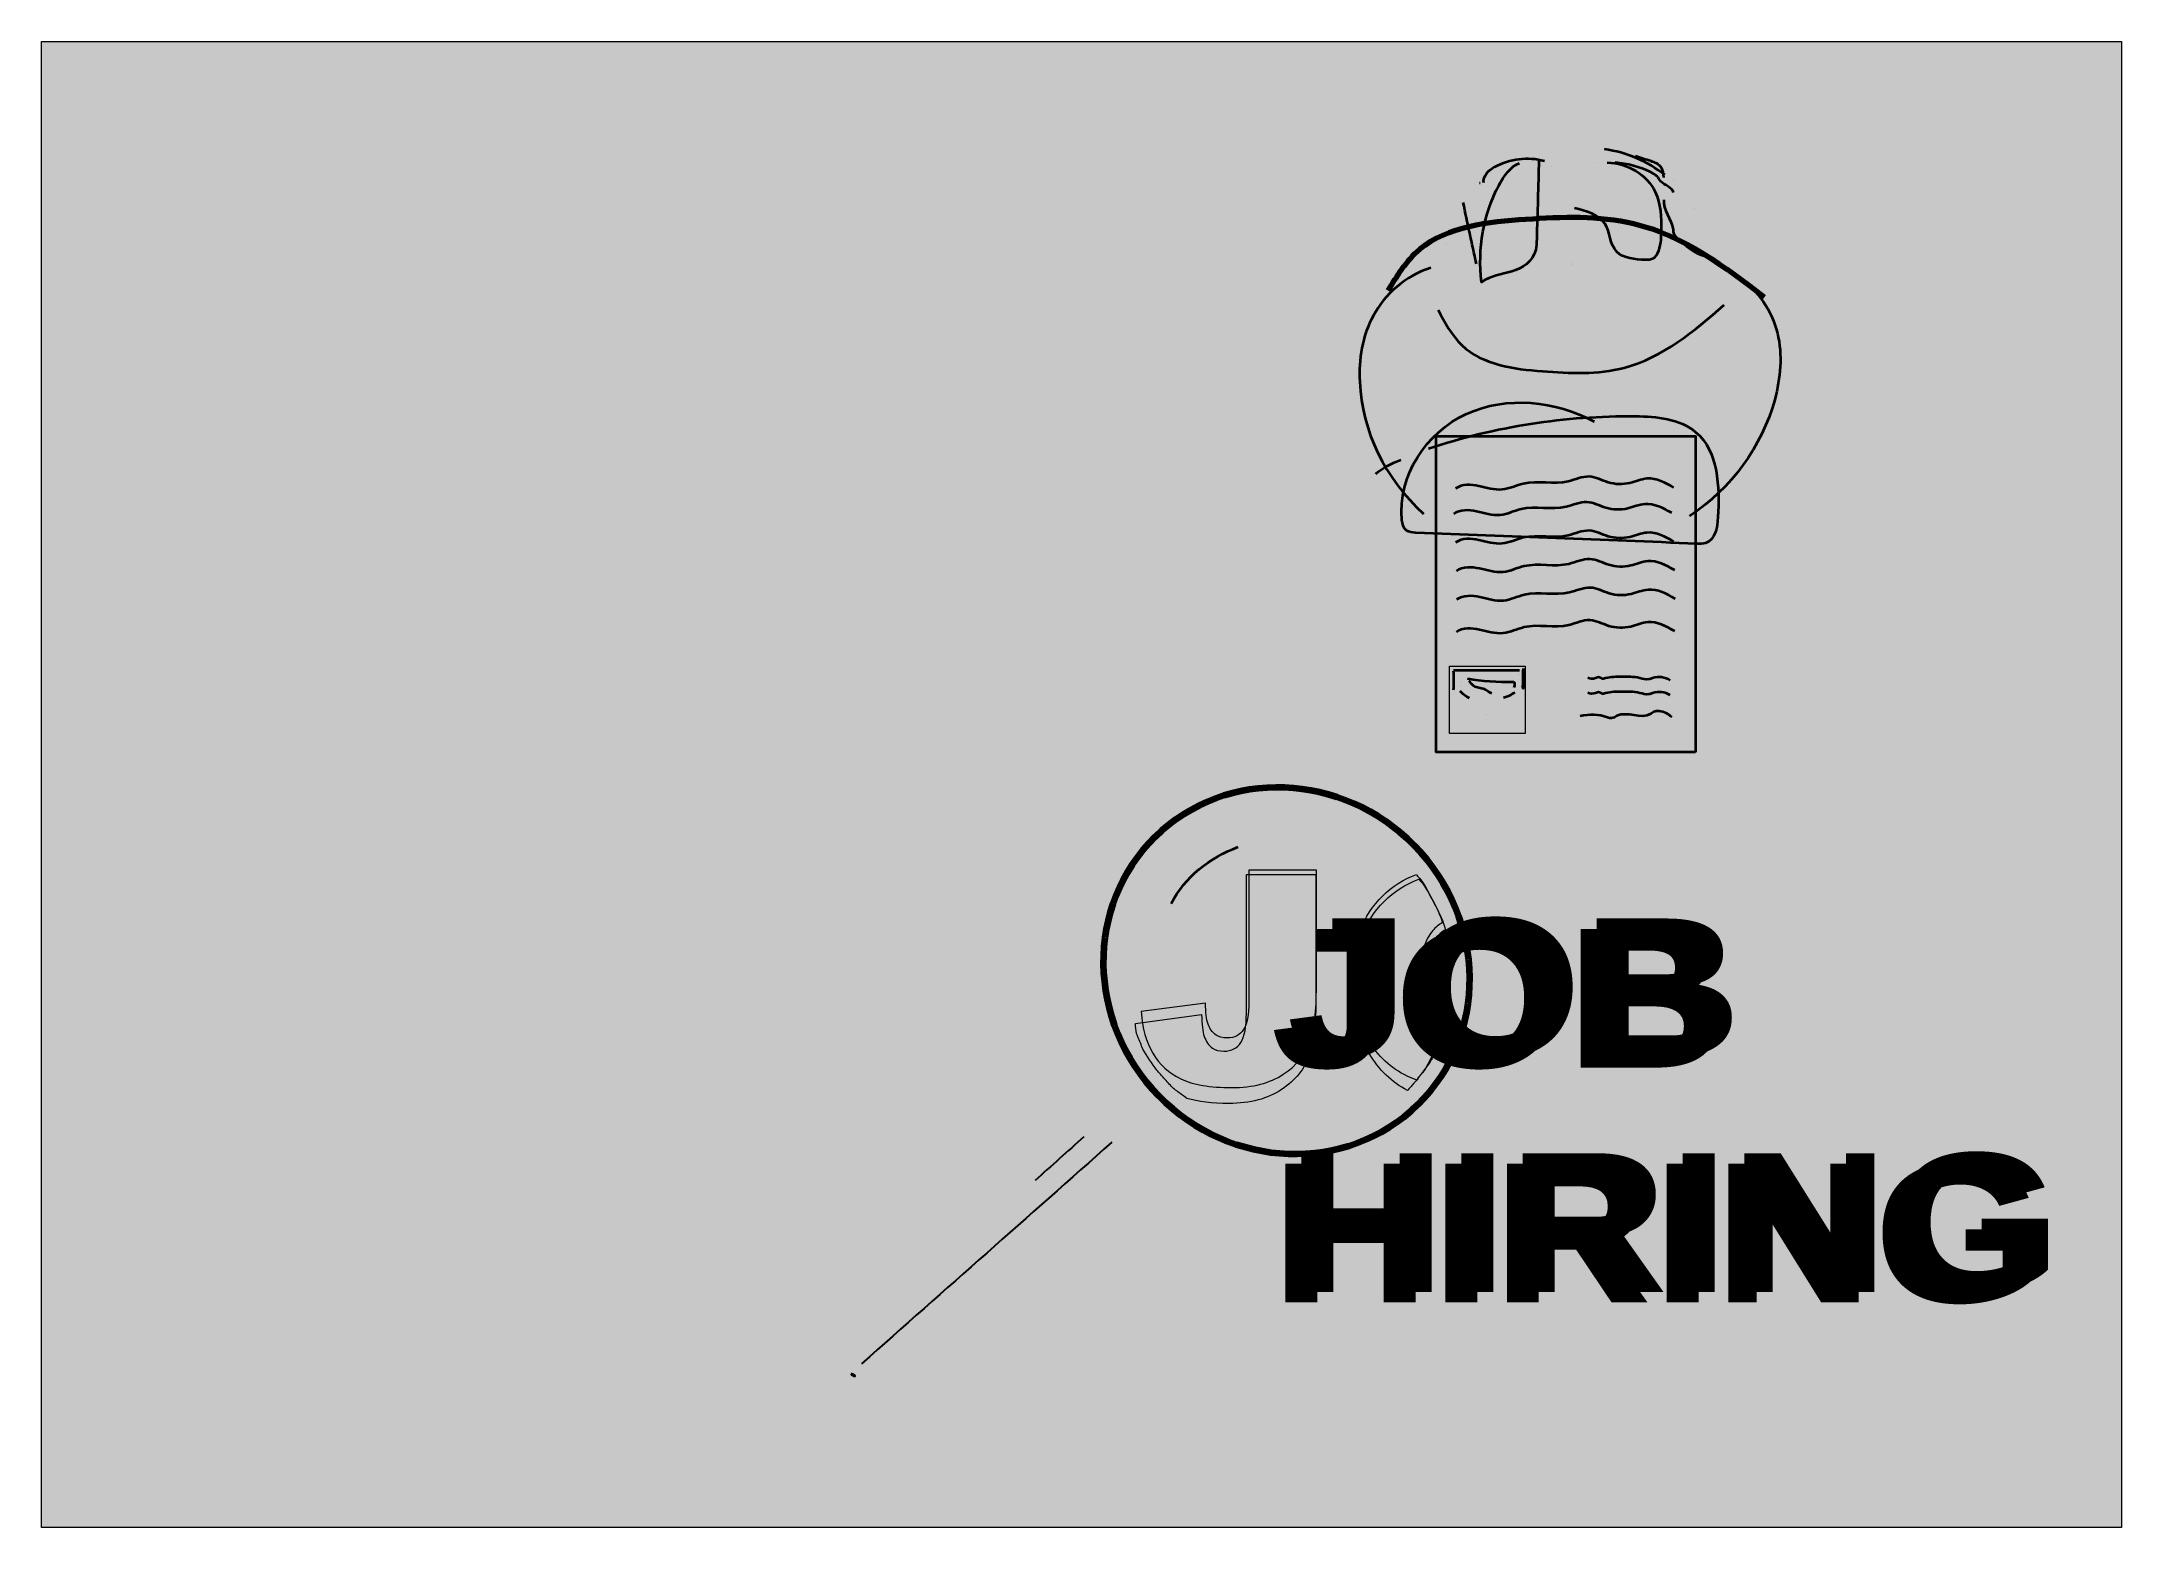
# Model space of a CAD drawing. Header units: inches. Extents: x 0 to 210, y -224 to -74.
import ezdxf

# ---------------------------------------------------------------- set-up
doc = ezdxf.new("R2010")
doc.units = ezdxf.units.IN
doc.header["$MEASUREMENT"] = 0
doc.layers.add('Layer 1', color=7, linetype='Continuous')
doc.layers.add('Layer 2', color=7, linetype='Continuous')

# ---------------------------------------------------------------- blocks, each defined once
blk = doc.blocks.new('block 2')
at = {"layer": 'Layer 1', "true_color": 0x3d3d3d}
h = blk.add_hatch(color=250, dxfattribs=at)
h.dxf.hatch_style = 2
edge = h.paths.add_edge_path()
edge.add_spline(control_points=[(121.65, -157.59), (121.65, -157.59), (121.65, -171.59), (121.65, -171.59), (121.65, -172.98), (121.46, -173.96), (121.1, -174.54), (120.73, -175.13), (120.16, -175.42), (119.37, -175.42), (118.88, -175.42), (118.5, -175.32), (118.23, -175.12), (117.84, -174.82), (117.56, -174.43), (117.39, -173.95), (117.23, -173.46), (117.14, -172.72), (117.13, -171.71), (117.13, -171.71), (110.44, -172.63), (110.44, -172.63), (110.46, -172.98), (110.5, -173.31), (110.55, -173.64), (110.57, -173.68), (110.59, -173.73), (110.61, -173.78), (110.64, -173.84), (110.67, -173.9), (110.69, -173.98), (110.87, -174.39), (111.03, -174.8), (111.2, -175.22), (111.62, -175.96), (112.12, -176.66), (112.61, -177.35), (112.85, -177.62), (113.09, -177.88), (113.33, -178.16), (113.6, -178.47), (113.89, -178.8), (114.2, -179.09), (114.33, -179.21), (114.47, -179.32), (114.61, -179.44), (114.93, -179.68), (115.25, -179.91), (115.57, -180.12), (115.6, -180.15), (115.63, -180.17), (115.65, -180.19), (116.78, -180.53), (118.19, -180.7), (119.88, -180.7), (122.05, -180.7), (123.82, -180.23), (125.21, -179.29), (126.6, -178.35), (127.52, -177.21), (127.98, -175.86), (128.44, -174.5), (128.67, -172.53), (128.67, -169.94), (128.67, -169.94), (128.67, -157.59), (128.67, -157.59), (128.67, -157.59), (121.65, -157.59), (121.65, -157.59)], knot_values=[0, 0, 0, 0, 1, 1, 1, 2, 2, 2, 3, 3, 3, 4, 4, 4, 5, 5, 5, 6, 6, 6, 7, 7, 7, 8, 8, 8, 9, 9, 9, 10, 10, 10, 11, 11, 11, 12, 12, 12, 13, 13, 13, 14, 14, 14, 15, 15, 15, 16, 16, 16, 17, 17, 17, 18, 18, 18, 19, 19, 19, 20, 20, 20, 21, 21, 21, 22, 22, 22, 23, 23, 23, 23], degree=3, periodic=1)
h = blk.add_hatch(color=250, dxfattribs=at)
h.dxf.hatch_style = 2
edge = h.paths.add_edge_path()
edge.add_spline(control_points=[(139.09, -177.98), (140.07, -177), (140.41, -175.56), (141.23, -174.47), (141.24, -174.46), (141.25, -174.45), (141.26, -174.44), (141.07, -174.29), (140.9, -174.13), (140.74, -173.95), (139.89, -172.94), (139.46, -171.29), (139.46, -169), (139.46, -166.69), (139.89, -165.03), (140.74, -164.02), (141.05, -163.67), (141.39, -163.38), (141.77, -163.16), (141.48, -162.33), (141.19, -161.53), (140.74, -160.75), (140.27, -159.94), (139.85, -158.86), (139.18, -158.21), (139.13, -158.16), (139.09, -158.11), (139.06, -158.05), (137.71, -158.57), (136.53, -159.32), (135.55, -160.3), (133.49, -162.37), (132.46, -165.26), (132.46, -168.97), (132.46, -171.63), (132.98, -173.84), (134.02, -175.6), (135.02, -177.31), (136.33, -178.57), (137.92, -179.39), (138.01, -179.29), (138.1, -179.19), (138.19, -179.09), (138.42, -178.8), (138.63, -178.53), (138.92, -178.3), (138.94, -178.19), (138.99, -178.08), (139.09, -177.98)], knot_values=[0, 0, 0, 0, 1, 1, 1, 2, 2, 2, 3, 3, 3, 4, 4, 4, 5, 5, 5, 6, 6, 6, 7, 7, 7, 8, 8, 8, 9, 9, 9, 10, 10, 10, 11, 11, 11, 12, 12, 12, 13, 13, 13, 14, 14, 14, 15, 15, 15, 16, 16, 16, 16], degree=3, periodic=1)
at = {"layer": 'Layer 1', "lineweight": 0}
for points, knots in [([(121.65, -157.59), (121.65, -157.59), (121.65, -171.59), (121.65, -171.59), (121.65, -172.98), (121.46, -173.96), (121.1, -174.54), (120.73, -175.13), (120.16, -175.42), (119.37, -175.42), (118.88, -175.42), (118.5, -175.32), (118.23, -175.12), (117.84, -174.82), (117.56, -174.43), (117.39, -173.95), (117.23, -173.46), (117.14, -172.72), (117.13, -171.71), (117.13, -171.71), (110.44, -172.63), (110.44, -172.63), (110.46, -172.98), (110.5, -173.31), (110.55, -173.64), (110.57, -173.68), (110.59, -173.73), (110.61, -173.78), (110.64, -173.84), (110.67, -173.9), (110.69, -173.98), (110.87, -174.39), (111.03, -174.8), (111.2, -175.22), (111.62, -175.96), (112.12, -176.66), (112.61, -177.35), (112.85, -177.62), (113.09, -177.88), (113.33, -178.16), (113.6, -178.47), (113.89, -178.8), (114.2, -179.09), (114.33, -179.21), (114.47, -179.32), (114.61, -179.44), (114.93, -179.68), (115.25, -179.91), (115.57, -180.12), (115.6, -180.15), (115.63, -180.17), (115.65, -180.19), (116.78, -180.53), (118.19, -180.7), (119.88, -180.7), (122.05, -180.7), (123.82, -180.23), (125.21, -179.29), (126.6, -178.35), (127.52, -177.21), (127.98, -175.86), (128.44, -174.5), (128.67, -172.53), (128.67, -169.94), (128.67, -169.94), (128.67, -157.59), (128.67, -157.59), (128.67, -157.59), (121.65, -157.59), (121.65, -157.59)], [0, 0, 0, 0, 1, 1, 1, 2, 2, 2, 3, 3, 3, 4, 4, 4, 5, 5, 5, 6, 6, 6, 7, 7, 7, 8, 8, 8, 9, 9, 9, 10, 10, 10, 11, 11, 11, 12, 12, 12, 13, 13, 13, 14, 14, 14, 15, 15, 15, 16, 16, 16, 17, 17, 17, 18, 18, 18, 19, 19, 19, 20, 20, 20, 21, 21, 21, 22, 22, 22, 23, 23, 23, 23]), ([(139.09, -177.98), (140.07, -177), (140.41, -175.56), (141.23, -174.47), (141.24, -174.46), (141.25, -174.45), (141.26, -174.44), (141.07, -174.29), (140.9, -174.13), (140.74, -173.95), (139.89, -172.94), (139.46, -171.29), (139.46, -169), (139.46, -166.69), (139.89, -165.03), (140.74, -164.02), (141.05, -163.67), (141.39, -163.38), (141.77, -163.16), (141.48, -162.33), (141.19, -161.53), (140.74, -160.75), (140.27, -159.94), (139.85, -158.86), (139.18, -158.21), (139.13, -158.16), (139.09, -158.11), (139.06, -158.05), (137.71, -158.57), (136.53, -159.32), (135.55, -160.3), (133.49, -162.37), (132.46, -165.26), (132.46, -168.97), (132.46, -171.63), (132.98, -173.84), (134.02, -175.6), (135.02, -177.31), (136.33, -178.57), (137.92, -179.39), (138.01, -179.29), (138.1, -179.19), (138.19, -179.09), (138.42, -178.8), (138.63, -178.53), (138.92, -178.3), (138.94, -178.19), (138.99, -178.08), (139.09, -177.98)], [0, 0, 0, 0, 1, 1, 1, 2, 2, 2, 3, 3, 3, 4, 4, 4, 5, 5, 5, 6, 6, 6, 7, 7, 7, 8, 8, 8, 9, 9, 9, 10, 10, 10, 11, 11, 11, 12, 12, 12, 13, 13, 13, 14, 14, 14, 15, 15, 15, 16, 16, 16, 16])]:
    blk.add_open_spline(points, degree=3, knots=knots, dxfattribs=at)
blk = doc.blocks.new('block 3')
at = {"layer": 'Layer 1', "true_color": 0xed1c24}
h = blk.add_hatch(color=240, dxfattribs=at)
h.dxf.hatch_style = 2
edge = h.paths.add_edge_path()
edge.add_spline(control_points=[(121.91, -157.15), (121.91, -157.15), (128.72, -157.15), (128.72, -157.15), (128.72, -157.15), (128.72, -168.88), (128.72, -168.88), (128.72, -171.34), (128.5, -173.21), (128.05, -174.5), (127.61, -175.78), (126.71, -176.87), (125.37, -177.76), (124.02, -178.65), (122.3, -179.1), (120.19, -179.1), (117.97, -179.1), (116.25, -178.81), (115.03, -178.22), (113.81, -177.63), (112.86, -176.77), (112.2, -175.63), (111.53, -174.5), (111.14, -173.1), (111.02, -171.43), (111.02, -171.43), (117.52, -170.56), (117.52, -170.56), (117.53, -171.51), (117.61, -172.22), (117.78, -172.68), (117.94, -173.14), (118.21, -173.52), (118.59, -173.8), (118.85, -173.99), (119.22, -174.08), (119.7, -174.08), (120.46, -174.08), (121.02, -173.8), (121.37, -173.25), (121.73, -172.7), (121.91, -171.76), (121.91, -170.45), (121.91, -170.45), (121.91, -157.15), (121.91, -157.15)], knot_values=[0, 0, 0, 0, 1, 1, 1, 2, 2, 2, 3, 3, 3, 4, 4, 4, 5, 5, 5, 6, 6, 6, 7, 7, 7, 8, 8, 8, 9, 9, 9, 10, 10, 10, 11, 11, 11, 12, 12, 12, 13, 13, 13, 14, 14, 14, 15, 15, 15, 15], degree=3, periodic=1)
h = blk.add_hatch(color=240, dxfattribs=at)
h.dxf.hatch_style = 2
edge = h.paths.add_edge_path()
edge.add_spline(control_points=[(140.44, -172.68), (139.62, -171.73), (139.21, -170.16), (139.21, -167.99), (139.21, -165.79), (139.62, -164.21), (140.45, -163.26), (140.75, -162.92), (141.08, -162.65), (141.45, -162.44), (141.17, -161.65), (140.89, -160.9), (140.45, -160.15), (139.99, -159.38), (139.58, -158.36), (138.93, -157.74), (138.88, -157.69), (138.85, -157.64), (138.82, -157.59), (137.5, -158.08), (136.36, -158.79), (135.41, -159.73), (133.4, -161.69), (132.4, -164.43), (132.4, -167.96), (132.4, -170.48), (132.91, -172.58), (133.92, -174.26), (134.93, -175.94), (136.25, -177.16), (137.88, -177.94), (138.19, -178.09), (138.52, -178.22), (138.86, -178.34), (138.96, -178.17), (139.08, -178), (139.21, -177.86), (139.23, -177.84), (139.24, -177.83), (139.26, -177.82), (139.37, -177.64), (139.5, -177.46), (139.62, -177.28), (139.79, -177.02), (139.99, -176.79), (140.17, -176.54), (140.18, -176.53), (140.2, -176.51), (140.22, -176.49), (140.23, -176.46), (140.25, -176.43), (140.27, -176.39), (140.31, -176.31), (140.35, -176.23), (140.4, -176.15), (140.68, -175.49), (141.07, -174.85), (141.37, -174.22), (141.41, -174.09), (141.45, -173.96), (141.47, -173.82), (141.49, -173.73), (141.52, -173.64), (141.55, -173.56), (141.14, -173.34), (140.76, -173.05), (140.44, -172.68)], knot_values=[0, 0, 0, 0, 1, 1, 1, 2, 2, 2, 3, 3, 3, 4, 4, 4, 5, 5, 5, 6, 6, 6, 7, 7, 7, 8, 8, 8, 9, 9, 9, 10, 10, 10, 11, 11, 11, 12, 12, 12, 13, 13, 13, 14, 14, 14, 15, 15, 15, 16, 16, 16, 17, 17, 17, 18, 18, 18, 19, 19, 19, 20, 20, 20, 21, 21, 21, 22, 22, 22, 22], degree=3, periodic=1)
at = {"layer": 'Layer 1', "lineweight": 0}
for points, knots in [([(121.91, -157.15), (121.91, -157.15), (128.72, -157.15), (128.72, -157.15), (128.72, -157.15), (128.72, -168.88), (128.72, -168.88), (128.72, -171.34), (128.5, -173.21), (128.05, -174.5), (127.61, -175.78), (126.71, -176.87), (125.37, -177.76), (124.02, -178.65), (122.3, -179.1), (120.19, -179.1), (117.97, -179.1), (116.25, -178.81), (115.03, -178.22), (113.81, -177.63), (112.86, -176.77), (112.2, -175.63), (111.53, -174.5), (111.14, -173.1), (111.02, -171.43), (111.02, -171.43), (117.52, -170.56), (117.52, -170.56), (117.53, -171.51), (117.61, -172.22), (117.78, -172.68), (117.94, -173.14), (118.21, -173.52), (118.59, -173.8), (118.85, -173.99), (119.22, -174.08), (119.7, -174.08), (120.46, -174.08), (121.02, -173.8), (121.37, -173.25), (121.73, -172.7), (121.91, -171.76), (121.91, -170.45), (121.91, -170.45), (121.91, -157.15), (121.91, -157.15)], [0, 0, 0, 0, 1, 1, 1, 2, 2, 2, 3, 3, 3, 4, 4, 4, 5, 5, 5, 6, 6, 6, 7, 7, 7, 8, 8, 8, 9, 9, 9, 10, 10, 10, 11, 11, 11, 12, 12, 12, 13, 13, 13, 14, 14, 14, 15, 15, 15, 15]), ([(140.44, -172.68), (139.62, -171.73), (139.21, -170.16), (139.21, -167.99), (139.21, -165.79), (139.62, -164.21), (140.45, -163.26), (140.75, -162.92), (141.08, -162.65), (141.45, -162.44), (141.17, -161.65), (140.89, -160.9), (140.45, -160.15), (139.99, -159.38), (139.58, -158.36), (138.93, -157.74), (138.88, -157.69), (138.85, -157.64), (138.82, -157.59), (137.5, -158.08), (136.36, -158.79), (135.41, -159.73), (133.4, -161.69), (132.4, -164.43), (132.4, -167.96), (132.4, -170.48), (132.91, -172.58), (133.92, -174.26), (134.93, -175.94), (136.25, -177.16), (137.88, -177.94), (138.19, -178.09), (138.52, -178.22), (138.86, -178.34), (138.96, -178.17), (139.08, -178), (139.21, -177.86), (139.23, -177.84), (139.24, -177.83), (139.26, -177.82), (139.37, -177.64), (139.5, -177.46), (139.62, -177.28), (139.79, -177.02), (139.99, -176.79), (140.17, -176.54), (140.18, -176.53), (140.2, -176.51), (140.22, -176.49), (140.23, -176.46), (140.25, -176.43), (140.27, -176.39), (140.31, -176.31), (140.35, -176.23), (140.4, -176.15), (140.68, -175.49), (141.07, -174.85), (141.37, -174.22), (141.41, -174.09), (141.45, -173.96), (141.47, -173.82), (141.49, -173.73), (141.52, -173.64), (141.55, -173.56), (141.14, -173.34), (140.76, -173.05), (140.44, -172.68)], [0, 0, 0, 0, 1, 1, 1, 2, 2, 2, 3, 3, 3, 4, 4, 4, 5, 5, 5, 6, 6, 6, 7, 7, 7, 8, 8, 8, 9, 9, 9, 10, 10, 10, 11, 11, 11, 12, 12, 12, 13, 13, 13, 14, 14, 14, 15, 15, 15, 16, 16, 16, 17, 17, 17, 18, 18, 18, 19, 19, 19, 20, 20, 20, 21, 21, 21, 22, 22, 22, 22])]:
    blk.add_open_spline(points, degree=3, knots=knots, dxfattribs=at)

msp = doc.modelspace()

# ---------------------------------------------------------------- hatches: boundary and pattern name
at = {"layer": 'Layer 1', "true_color": 0xcaeaf6}
h = msp.add_hatch(color=254, dxfattribs=at)
h.dxf.hatch_style = 2
edge = h.paths.add_edge_path()
edge.add_spline(control_points=[(138.28, -181.44), (130.79, -188.02), (119.09, -187.04), (112.14, -179.23), (105.19, -171.42), (105.63, -159.75), (113.12, -153.16), (120.61, -146.57), (132.31, -147.56), (139.26, -155.37), (146.21, -163.18), (145.77, -174.85), (138.28, -181.44)], knot_values=[0, 0, 0, 0, 1, 1, 1, 2, 2, 2, 3, 3, 3, 4, 4, 4, 4], degree=3, periodic=1)
at = {"layer": 'Layer 2', "true_color": 0x8cc63e}
h = msp.add_hatch(color=73, dxfattribs=at)
h.dxf.hatch_style = 2
h.paths.add_polyline_path([(210, -223.5), (0, -223.5), (0, -73.5), (210, -73.5)])

# ---------------------------------------------------------------- linework, layer by layer
at = {"layer": 'Layer 1', "color": 250, "lineweight": 35, "true_color": 0x3f3f3f}
for points in [[(150.43, -85.6), (150.43, -85.6)], [(152.48, -86.07), (152.48, -86.07)], [(156.76, -85.71), (156.76, -85.71)], [(164.78, -87.5), (164.78, -87.5)], [(166.92, -90.35), (166.92, -90.35)], [(141.87, -94), (141.87, -94)]]:
    msp.add_lwpolyline(points, dxfattribs=at)
at = {"layer": 'Layer 1', "color": 253, "lineweight": 35, "true_color": 0xa2a2a2}
msp.add_lwpolyline([(154.52, -95.79), (154.52, -95.79)], dxfattribs=at)
at = {"layer": 'Layer 1', "color": 31, "lineweight": 35, "true_color": 0xf5c068}
msp.add_lwpolyline([(154.62, -95.96), (154.62, -95.96)], dxfattribs=at)
at = {"layer": 'Layer 1', "color": 252, "lineweight": 35, "true_color": 0x888888}
msp.add_lwpolyline([(167, -145.25), (140.81, -145.25), (140.81, -113.34), (167, -113.34), (167, -145.25)], dxfattribs=at)
at = {"layer": 'Layer 1', "color": 251, "lineweight": 35, "true_color": 0x464d4f}
for points in [[(134.27, -117.46), (134.27, -117.46)], [(135.83, -116.31), (135.83, -116.31)], [(135.83, -116.39), (135.83, -116.39)], [(137.33, -115.68), (137.33, -115.68)]]:
    msp.add_lwpolyline(points, dxfattribs=at)
at = {"layer": 'Layer 1', "color": 7, "lineweight": 35, "true_color": 0xf8f9f9}
msp.add_lwpolyline([(135.83, -116.33), (135.83, -116.33)], dxfattribs=at)
at = {"layer": 'Layer 1', "color": 7, "lineweight": 9, "true_color": 0xffffff}
msp.add_lwpolyline([(149.8, -143.35), (142.15, -143.35), (142.15, -136.57), (149.8, -136.57), (149.8, -143.35)], dxfattribs=at)
at = {"layer": 'Layer 1', "color": 252, "lineweight": 35, "true_color": 0x8c8c8b}
for points in [[(143.26, -138.21), (143.26, -138.21)], [(143.26, -138.54), (143.26, -138.54)], [(149.19, -137.43), (149.19, -137.43)], [(149.41, -136.97), (149.41, -136.97)], [(149.58, -136.79), (149.58, -136.79)], [(145.86, -141.45), (145.86, -141.45)]]:
    msp.add_lwpolyline(points, dxfattribs=at)
at = {"layer": 'Layer 1', "color": 250, "lineweight": 35, "true_color": 0x3f3f3f}
for points, knots in [([(151.18, -85.44), (151.11, -88.1), (151.04, -90.76), (150.96, -93.42), (150.95, -93.79), (150.94, -94.17), (150.86, -94.52), (150.56, -95.73), (149.47, -96.4), (148.44, -96.71), (147.41, -97.02), (146.31, -97.12), (145.4, -97.78), (144.97, -94.42), (145.59, -90.89), (147.13, -88.02), (147.65, -87.05), (148.32, -86.11), (149.24, -85.76)], [0, 0, 0, 0, 1, 1, 1, 2, 2, 2, 3, 3, 3, 4, 4, 4, 5, 5, 5, 6, 6, 6, 6]), ([(145.62, -87.76), (145.48, -87.08), (146.11, -86.48), (146.73, -86.14), (148.24, -85.31), (150.07, -85.09), (151.74, -85.53)], [0, 0, 0, 0, 1, 1, 1, 2, 2, 2, 2]), ([(158.09, -85.72), (160.13, -85.75), (162.09, -86.94), (162.92, -88.66), (163.51, -89.87), (163.55, -91.25), (163.52, -92.58), (163.51, -93.37), (163.47, -94.19), (163.13, -94.91), (163.04, -95.09), (162.93, -95.28), (162.75, -95.39), (162.52, -95.54), (162.21, -95.53), (161.92, -95.53), (160.89, -95.5), (159.73, -95.42), (159.05, -94.71), (158.31, -93.94), (158.42, -92.75), (157.84, -91.88), (157.21, -90.94), (155.95, -90.59), (154.79, -90.31)], [0, 0, 0, 0, 1, 1, 1, 2, 2, 2, 3, 3, 3, 4, 4, 4, 5, 5, 5, 6, 6, 6, 7, 7, 7, 8, 8, 8, 8]), ([(164.77, -88.74), (164.63, -88.18), (163.9, -88.03), (163.5, -87.61), (163.36, -87.45), (163.26, -87.26), (163.11, -87.1), (162.94, -86.92), (162.71, -86.8), (162.48, -86.69), (161.36, -86.14), (160.14, -85.81), (158.89, -85.72)], [0, 0, 0, 0, 1, 1, 1, 2, 2, 2, 3, 3, 3, 4, 4, 4, 4]), ([(163.81, -87.22), (163.77, -86.84), (163.72, -86.42), (163.47, -86.12), (163.23, -85.83), (162.86, -85.7), (162.51, -85.58), (161.99, -85.41), (161.47, -85.24), (160.95, -85.06)], [0, 0, 0, 0, 1, 1, 1, 2, 2, 2, 3, 3, 3, 3]), ([(163.8, -89.46), (163.63, -90.51), (164.61, -91.42), (164.73, -92.47), (164.74, -92.62), (164.74, -92.77), (164.8, -92.91), (164.86, -93.07), (164.99, -93.19), (165.12, -93.3), (165.98, -94.1), (166.92, -94.93), (168.07, -95.16)], [0, 0, 0, 0, 1, 1, 1, 2, 2, 2, 3, 3, 3, 4, 4, 4, 4])]:
    msp.add_open_spline(points, degree=3, knots=knots, dxfattribs=at)
for points in [[(163.89, -86.96), (162.14, -85.58), (160.02, -84.68), (157.81, -84.37)], [(145.17, -87.76), (145.2, -87.76), (145.23, -87.76), (145.26, -87.76)], [(144.87, -95.95), (144.42, -93.88), (143.98, -91.8), (143.54, -89.73)]]:
    msp.add_open_spline(points, degree=3, dxfattribs=at)
at = {"layer": 'Layer 1', "color": 165, "lineweight": 70, "true_color": 0x5767b0}
msp.add_open_spline([(135.96, -98.64), (136.86, -97.14), (137.78, -95.62), (139.17, -94.45), (141.96, -92.12), (146.07, -91.67), (149.88, -91.42), (153.52, -91.18), (157.23, -91.03), (160.75, -91.87), (165.82, -93.08), (169.98, -96.23), (173.93, -99.31)], degree=3, knots=[0, 0, 0, 0, 1, 1, 1, 2, 2, 2, 3, 3, 3, 4, 4, 4, 4], dxfattribs=at)
at = {"layer": 'Layer 1', "color": 31, "lineweight": 35, "true_color": 0xf6c069}
for points in [[(140.27, -96.33), (137.68, -97.16), (135.63, -99.03), (134.48, -101.14), (133.32, -103.25), (132.99, -105.59), (133.09, -107.85), (133.31, -112.81), (135.63, -117.6), (139.54, -121.17)], [(171.26, -97.3), (173.34, -98.55), (174.71, -100.69), (175.26, -102.93), (175.8, -105.16), (175.58, -107.48), (174.99, -109.65), (173.69, -114.4), (170.61, -118.62), (166.39, -121.41)]]:
    msp.add_open_spline(points, degree=3, knots=[0, 0, 0, 0, 1, 1, 1, 2, 2, 2, 3, 3, 3, 3], dxfattribs=at)
at = {"layer": 'Layer 1', "color": 165, "lineweight": 35, "true_color": 0x5868b0}
msp.add_open_spline([(141.01, -100.57), (141.68, -101.85), (142.37, -103.15), (143.41, -104.15), (145.52, -106.16), (148.64, -106.55), (151.54, -106.78), (154.31, -106.99), (157.13, -107.13), (159.81, -106.42), (163.68, -105.4), (166.86, -102.72), (169.88, -100.09)], degree=3, knots=[0, 0, 0, 0, 1, 1, 1, 2, 2, 2, 3, 3, 3, 4, 4, 4, 4], dxfattribs=at)
at = {"layer": 'Layer 1', "color": 254, "lineweight": 35, "true_color": 0xe5e5e4}
msp.add_open_spline([(140.05, -114.57), (146.77, -112.35), (153.86, -111.24), (160.94, -111.32), (163.07, -111.35), (165.37, -111.54), (167.01, -112.92), (169.36, -114.9), (169.41, -118.45), (169.26, -121.52), (169.21, -122.54), (168.99, -123.8), (168.02, -124.12), (167.73, -124.21), (167.43, -124.2), (167.12, -124.19), (157.66, -123.82), (148.2, -123.45), (138.74, -123.09), (138.41, -123.07), (138.06, -123.05), (137.8, -122.85), (137.49, -122.61), (137.41, -122.19), (137.36, -121.8), (136.88, -117.36), (139.81, -112.94), (143.87, -111.08), (147.94, -109.23), (152.84, -109.75), (156.78, -111.86)], degree=3, knots=[0, 0, 0, 0, 1, 1, 1, 2, 2, 2, 3, 3, 3, 4, 4, 4, 5, 5, 5, 6, 6, 6, 7, 7, 7, 8, 8, 8, 9, 9, 9, 10, 10, 10, 10], dxfattribs=at)
at = {"layer": 'Layer 1', "color": 251, "lineweight": 35, "true_color": 0x464d4f}
msp.add_open_spline([(134.71, -117.14), (135.46, -116.53), (136.32, -116.04), (137.23, -115.72)], degree=3, dxfattribs=at)
at = {"layer": 'Layer 1', "color": 251, "lineweight": 35, "true_color": 0x545454}
for points, knots in [([(164.82, -118.53), (163.98, -118.04), (163.07, -117.55), (162.09, -117.62), (161.51, -117.67), (160.96, -117.93), (160.38, -118.07), (159.66, -118.24), (158.89, -118.22), (158.18, -118), (157.54, -117.8), (156.93, -117.45), (156.27, -117.42), (155.54, -117.39), (154.86, -117.74), (154.15, -117.91), (152.67, -118.26), (151.09, -117.78), (149.61, -118.13), (148.89, -118.3), (148.22, -118.66), (147.49, -118.73), (146.69, -118.81), (145.9, -118.54), (145.11, -118.37), (144.32, -118.2), (143.43, -118.15), (142.77, -118.62)], [0, 0, 0, 0, 1, 1, 1, 2, 2, 2, 3, 3, 3, 4, 4, 4, 5, 5, 5, 6, 6, 6, 7, 7, 7, 8, 8, 8, 9, 9, 9, 9]), ([(164.6, -121.09), (163.75, -120.61), (162.84, -120.12), (161.87, -120.19), (161.28, -120.24), (160.73, -120.5), (160.16, -120.64), (159.43, -120.81), (158.66, -120.79), (157.95, -120.57), (157.31, -120.37), (156.71, -120.02), (156.04, -119.99), (155.32, -119.96), (154.63, -120.31), (153.93, -120.48), (152.45, -120.83), (150.86, -120.35), (149.38, -120.7), (148.67, -120.87), (148, -121.23), (147.27, -121.3), (146.46, -121.38), (145.67, -121.11), (144.89, -120.94), (144.1, -120.77), (143.21, -120.72), (142.55, -121.19)], [0, 0, 0, 0, 1, 1, 1, 2, 2, 2, 3, 3, 3, 4, 4, 4, 5, 5, 5, 6, 6, 6, 7, 7, 7, 8, 8, 8, 9, 9, 9, 9]), ([(164.82, -123.98), (163.98, -123.49), (163.07, -123), (162.09, -123.08), (161.51, -123.12), (160.96, -123.38), (160.38, -123.52), (159.66, -123.69), (158.89, -123.67), (158.18, -123.45), (157.54, -123.25), (156.93, -122.9), (156.27, -122.87), (155.54, -122.84), (154.86, -123.19), (154.15, -123.36), (152.67, -123.71), (151.09, -123.24), (149.61, -123.58), (148.89, -123.75), (148.22, -124.11), (147.49, -124.18), (146.69, -124.26), (145.9, -123.99), (145.11, -123.82), (144.32, -123.65), (143.43, -123.61), (142.77, -124.07)], [0, 0, 0, 0, 1, 1, 1, 2, 2, 2, 3, 3, 3, 4, 4, 4, 5, 5, 5, 6, 6, 6, 7, 7, 7, 8, 8, 8, 9, 9, 9, 9]), ([(164.9, -126.86), (164.05, -126.38), (163.14, -125.88), (162.17, -125.96), (161.58, -126), (161.03, -126.26), (160.46, -126.4), (159.73, -126.57), (158.96, -126.55), (158.25, -126.33), (157.61, -126.13), (157.01, -125.78), (156.34, -125.75), (155.62, -125.72), (154.93, -126.07), (154.22, -126.24), (152.75, -126.59), (151.16, -126.12), (149.68, -126.47), (148.97, -126.63), (148.3, -126.99), (147.57, -127.06), (146.76, -127.14), (145.97, -126.87), (145.19, -126.7), (144.4, -126.54), (143.51, -126.49), (142.85, -126.95)], [0, 0, 0, 0, 1, 1, 1, 2, 2, 2, 3, 3, 3, 4, 4, 4, 5, 5, 5, 6, 6, 6, 7, 7, 7, 8, 8, 8, 9, 9, 9, 9]), ([(164.94, -129.74), (164.09, -129.26), (163.18, -128.76), (162.21, -128.84), (161.62, -128.89), (161.07, -129.15), (160.49, -129.28), (159.77, -129.45), (159, -129.43), (158.29, -129.21), (157.65, -129.01), (157.05, -128.66), (156.38, -128.63), (155.65, -128.6), (154.97, -128.96), (154.26, -129.12), (152.78, -129.47), (151.2, -129), (149.72, -129.35), (149, -129.52), (148.33, -129.87), (147.6, -129.95), (146.8, -130.02), (146.01, -129.75), (145.22, -129.58), (144.43, -129.42), (143.54, -129.37), (142.88, -129.83)], [0, 0, 0, 0, 1, 1, 1, 2, 2, 2, 3, 3, 3, 4, 4, 4, 5, 5, 5, 6, 6, 6, 7, 7, 7, 8, 8, 8, 9, 9, 9, 9]), ([(164.9, -133.02), (164.05, -132.54), (163.14, -132.04), (162.17, -132.12), (161.58, -132.17), (161.03, -132.43), (160.46, -132.57), (159.73, -132.74), (158.96, -132.71), (158.25, -132.5), (157.61, -132.3), (157.01, -131.95), (156.34, -131.92), (155.62, -131.89), (154.93, -132.24), (154.22, -132.41), (152.75, -132.76), (151.16, -132.28), (149.68, -132.63), (148.97, -132.8), (148.3, -133.16), (147.57, -133.23), (146.76, -133.31), (145.97, -133.04), (145.19, -132.87), (144.4, -132.7), (143.51, -132.65), (142.85, -133.12)], [0, 0, 0, 0, 1, 1, 1, 2, 2, 2, 3, 3, 3, 4, 4, 4, 5, 5, 5, 6, 6, 6, 7, 7, 7, 8, 8, 8, 9, 9, 9, 9]), ([(164.45, -137.99), (163.92, -137.65), (163.25, -137.57), (162.66, -137.77), (162.54, -137.81), (162.41, -137.86), (162.28, -137.88), (161.98, -137.94), (161.67, -137.83), (161.37, -137.76), (160.77, -137.62), (160.14, -137.62), (159.52, -137.62), (158.98, -137.63), (158.44, -137.63), (157.92, -137.78), (157.78, -137.82), (157.62, -137.87), (157.49, -137.81), (157.42, -137.77), (157.37, -137.72), (157.3, -137.69), (157.17, -137.64), (157.02, -137.73), (156.89, -137.78), (156.64, -137.87), (156.36, -137.85), (156.12, -137.73)], [0, 0, 0, 0, 1, 1, 1, 2, 2, 2, 3, 3, 3, 4, 4, 4, 5, 5, 5, 6, 6, 6, 7, 7, 7, 8, 8, 8, 9, 9, 9, 9]), ([(164.45, -139.49), (163.92, -139.16), (163.25, -139.08), (162.66, -139.27), (162.54, -139.31), (162.41, -139.37), (162.28, -139.39), (161.98, -139.45), (161.67, -139.34), (161.37, -139.27), (160.77, -139.12), (160.14, -139.13), (159.52, -139.13), (158.98, -139.13), (158.44, -139.14), (157.92, -139.28), (157.78, -139.32), (157.62, -139.37), (157.49, -139.31), (157.42, -139.28), (157.37, -139.22), (157.3, -139.2), (157.17, -139.15), (157.02, -139.23), (156.89, -139.28), (156.64, -139.37), (156.36, -139.36), (156.12, -139.24)], [0, 0, 0, 0, 1, 1, 1, 2, 2, 2, 3, 3, 3, 4, 4, 4, 5, 5, 5, 6, 6, 6, 7, 7, 7, 8, 8, 8, 9, 9, 9, 9]), ([(164.6, -141.71), (164.27, -141.36), (163.81, -141.15), (163.33, -141.1), (163.19, -141.08), (163.05, -141.08), (162.92, -141.13), (162.76, -141.18), (162.63, -141.29), (162.49, -141.38), (161.48, -141.97), (160.11, -141.07), (159.06, -141.58), (158.89, -141.67), (158.72, -141.8), (158.52, -141.81), (158.38, -141.82), (158.25, -141.77), (158.11, -141.72), (157.23, -141.43), (156.27, -141.39), (155.36, -141.6)], [0, 0, 0, 0, 1, 1, 1, 2, 2, 2, 3, 3, 3, 4, 4, 4, 5, 5, 5, 6, 6, 6, 7, 7, 7, 7])]:
    msp.add_open_spline(points, degree=3, knots=knots, dxfattribs=at)
at = {"layer": 'Layer 1', "color": 252, "lineweight": 35, "true_color": 0x8c8c8b}
for points in [[(142.54, -137.03), (142.56, -137.69), (142.58, -138.34), (142.53, -138.99)], [(149.24, -136.98), (147.01, -136.98), (144.78, -136.98), (142.55, -136.98)], [(149.58, -138.76), (149.57, -138.67), (149.56, -138.58), (149.54, -138.49)], [(149.58, -136.79), (149.58, -136.79), (149.58, -136.79), (149.58, -136.79)], [(144.19, -139.8), (143.82, -139.63), (143.49, -139.38), (143.22, -139.07)], [(147.6, -139.73), (148.02, -139.62), (148.41, -139.43), (148.76, -139.17)], [(149.58, -138.75), (149.58, -138.75), (149.58, -138.75), (149.58, -138.75)]]:
    msp.add_open_spline(points, degree=3, dxfattribs=at)
for points, knots in [([(143.96, -137.81), (145.48, -138.04), (147.01, -138.15), (148.54, -138.14), (148.59, -138.14), (148.64, -138.14), (148.67, -138.18), (148.7, -138.2), (148.7, -138.23), (148.71, -138.26), (148.74, -138.41), (148.72, -138.58), (148.65, -138.72)], [0, 0, 0, 0, 1, 1, 1, 2, 2, 2, 3, 3, 3, 4, 4, 4, 4]), ([(146.42, -139.31), (146.15, -139.21), (145.94, -139), (145.68, -138.89), (145.33, -138.74), (144.89, -138.79), (144.59, -138.55), (144.41, -138.41), (144.31, -138.17), (144.11, -138.06)], [0, 0, 0, 0, 1, 1, 1, 2, 2, 2, 3, 3, 3, 3]), ([(149.58, -136.8), (149.58, -137.47), (149.58, -138.14), (149.58, -138.81), (149.58, -138.19), (149.58, -137.57), (149.58, -136.95)], [0, 0, 0, 0, 1, 1, 1, 2, 2, 2, 2])]:
    msp.add_open_spline(points, degree=3, knots=knots, dxfattribs=at)
at = {"layer": 'Layer 1', "color": 250, "lineweight": 211, "true_color": 0x231f20}
msp.add_open_spline([(138.28, -181.44), (130.79, -188.02), (119.09, -187.04), (112.14, -179.23), (105.19, -171.42), (105.63, -159.75), (113.12, -153.16), (120.61, -146.57), (132.31, -147.56), (139.26, -155.37), (146.21, -163.18), (145.77, -174.85), (138.28, -181.44)], degree=3, knots=[0, 0, 0, 0, 1, 1, 1, 2, 2, 2, 3, 3, 3, 4, 4, 4, 4], dxfattribs=at)
at = {"layer": 'Layer 1', "color": 18, "lineweight": 35, "true_color": 0x000000}
msp.add_open_spline([(114.07, -160.53), (115.42, -157.82), (117.98, -155.88), (120.81, -154.8)], degree=3, dxfattribs=at)
at = {"layer": 'Layer 1', "color": 7, "lineweight": 25, "true_color": 0xffffff}
msp.add_open_spline([(108.06, -184.62), (99.64, -192.08), (91.21, -199.53), (82.79, -206.98)], degree=3, dxfattribs=at)
at = {"layer": 'Layer 1', "color": 18, "lineweight": 25, "true_color": 0x000000}
msp.add_open_spline([(105.24, -184.06), (103.6, -185.54), (101.96, -187.01), (100.31, -188.48)], degree=3, dxfattribs=at)
at = {"layer": 'Layer 1', "color": 250, "lineweight": 35, "true_color": 0x2f2f2f}
msp.add_open_spline([(81.77, -208.01), (81.76, -208.03), (81.79, -208.06), (81.85, -208.1), (81.91, -208.14), (82.01, -208.19), (82.11, -208.22), (82.11, -208.22), (82.12, -208.22), (82.12, -208.22), (82.13, -208.22), (82.13, -208.22), (82.13, -208.22), (82.14, -208.22), (82.12, -208.2), (82.11, -208.19), (82.08, -208.17), (82.06, -208.14), (82.02, -208.12), (81.95, -208.08), (81.85, -208.04), (81.75, -208)], degree=3, knots=[0, 0, 0, 0, 1, 1, 1, 2, 2, 2, 3, 3, 3, 4, 4, 4, 5, 5, 5, 6, 6, 6, 7, 7, 7, 7], dxfattribs=at)
at = {"layer": 'Layer 2', "lineweight": 0}
msp.add_lwpolyline([(210, -223.5), (0, -223.5), (0, -73.5), (210, -73.5), (210, -223.5)], dxfattribs=at)

# ---------------------------------------------------------------- block references
at = {"layer": 'Layer 1'}
for name in ['block 3', 'block 2']:
    msp.add_blockref(name, (0, 0), dxfattribs=at)

# ---------------------------------------------------------------- texts
at = {"layer": 'Layer 1', "color": 251, "true_color": 0x565656, "char_height": 13.9869, "attachment_point": 7}
for s, insert in [('\\fArial Black|b0|i0|c0|p34;\\W1;JOB ', (124.09, -177.28)), ('\\fArial Black|b0|i0|c0|p34;\\W1;HIRING', (124.09, -200.98))]:
    msp.add_mtext(s, dxfattribs=dict(at, insert=insert))
at = {"layer": 'Layer 1', "color": 240, "true_color": 0xed1c24, "char_height": 13.9869, "attachment_point": 7}
for s, insert in [('\\fArial Black|b0|i0|c0|p34;\\W1;JOB ', (125.7, -176.21)), ('\\fArial Black|b0|i0|c0|p34;\\W1;HIRING', (125.7, -199.92))]:
    msp.add_mtext(s, dxfattribs=dict(at, insert=insert))

doc.saveas('drawing.dxf')
